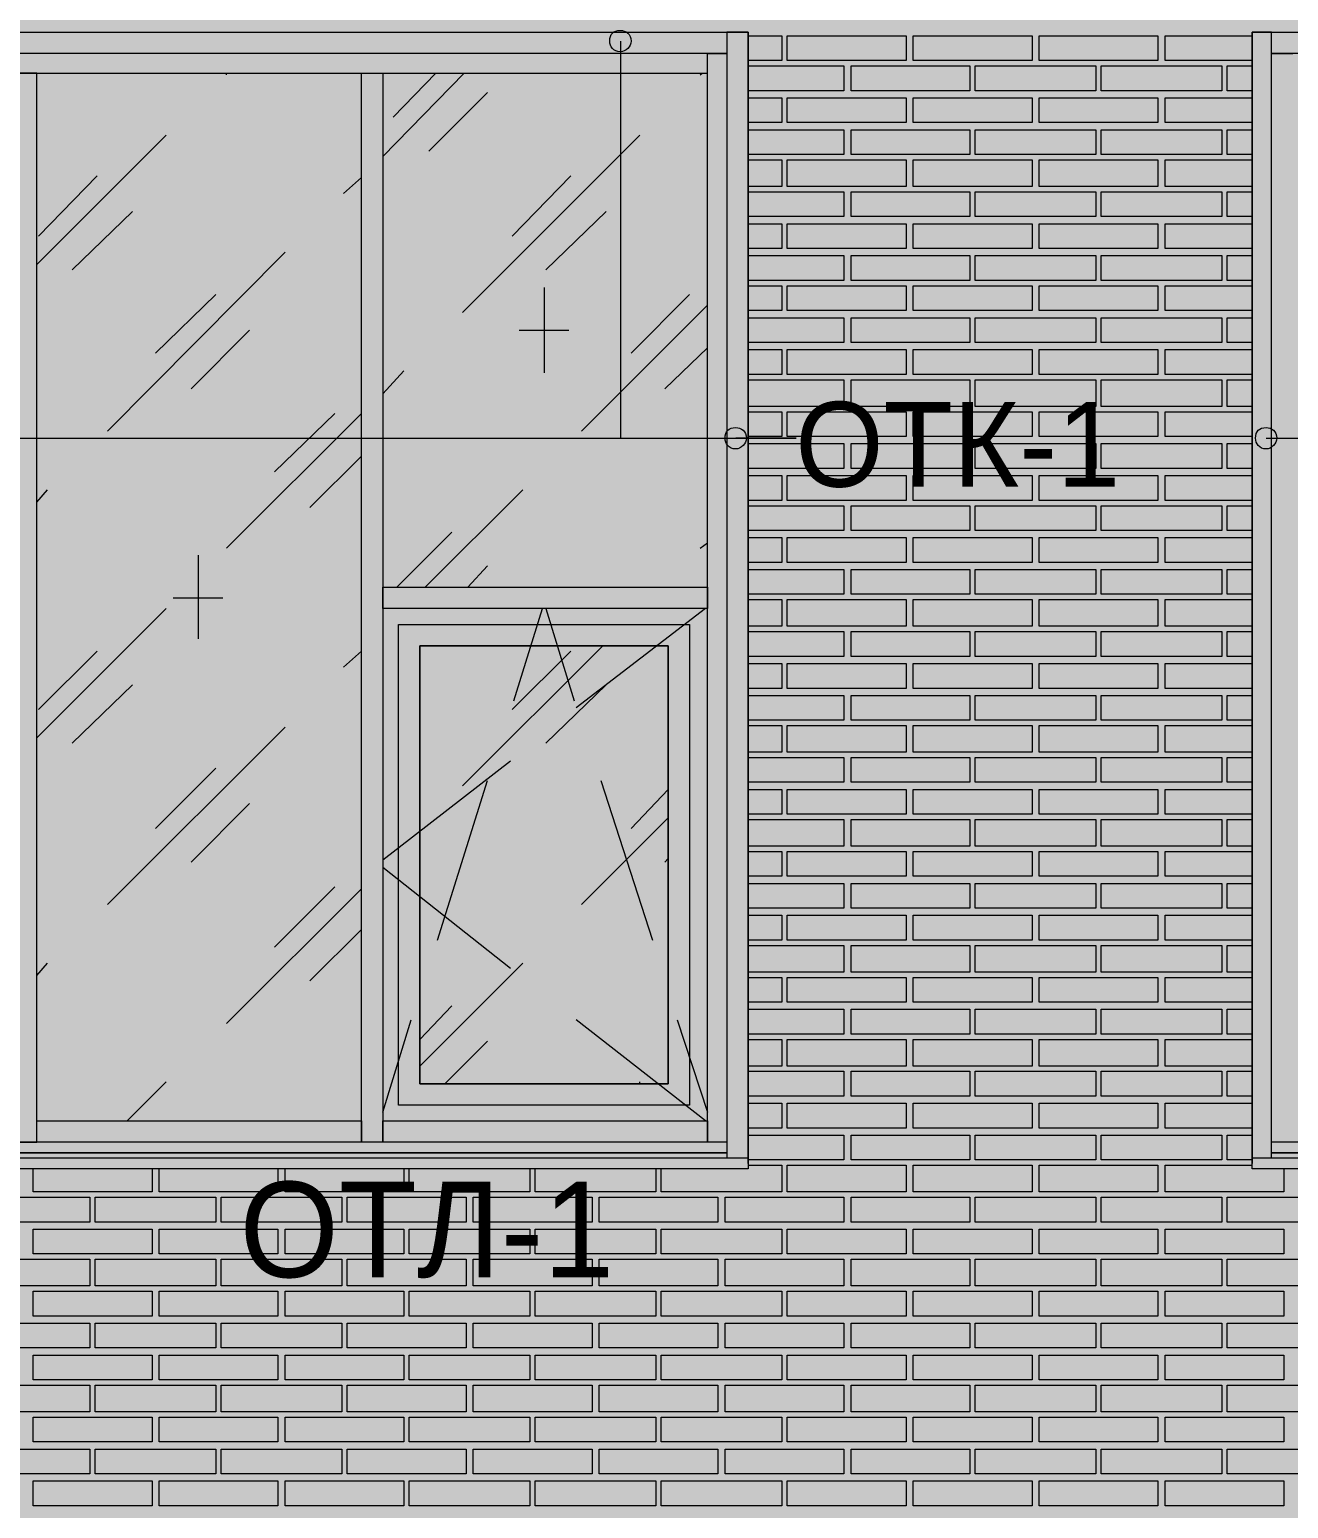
# Model space of a CAD drawing. Header units: millimetres. Extents: x -28928 to 100580, y -22867 to 36490.
# Drawn here: x 59258 to 62260, y 24464 to 27993 of the extents above; entities that cross this region are included whole.
import ezdxf

# ---------------------------------------------------------------- set-up
doc = ezdxf.new("R2010")
doc.units = ezdxf.units.MM
doc.layers.add('PDF _Геометрия', color=7, linetype='Continuous', true_color=0x8f8e8d)
doc.layers.add('PDF _Сплошная заливка', color=7, linetype='Continuous', true_color=0xffffff)
doc.layers.add('PDF _Текст', color=7, linetype='Continuous')

msp = doc.modelspace()

# ---------------------------------------------------------------- hatches: boundary and pattern name
at = {"layer": 'PDF _Сплошная заливка', "true_color": 0xdcd6cf, "transparency": 33554559}
msp.add_hatch(color=254, dxfattribs=at).paths.add_polyline_path([(64868.4, 16343.4), (64868.4, 19592.6), (66268.7, 19592.6), (66268.7, 16343.4), (82239.9, 16343.4), (82239.9, 30089.1), (52662.6, 30089.1), (52662.6, 16343.4), (62173.4, 16343.4), (62173.4, 19592.6), (64271.8, 19592.6), (64271.8, 16343.4)])

# ---------------------------------------------------------------- linework, layer by layer
at = {"layer": 'PDF _Геометрия', "color": 7, "lineweight": 9}
for points in [[(59173.7, 27986.4), (60971.8, 27986.4), (60971.8, 25287.2), (60971.8, 25363.4), (60971.8, 26636.8), (60971.8, 27910.3), (60971.8, 27986.4), (60921.1, 27986.4), (60921.1, 27910.3), (60921.1, 26636.8), (60921.1, 25363.4), (60921.1, 25299.9)], [(62270.7, 25338), (62219.9, 25338), (62219.9, 26636.8), (62219.9, 27910.3), (62219.9, 27986.4), (62173.4, 27986.4), (62173.4, 27910.3), (62173.4, 26636.8), (62173.4, 25363.4), (62173.4, 25287.2), (62173.4, 27986.4), (63171.8, 27986.4)], [(60667.2, 27965.3), (60667.2, 27017.6), (61086.1, 27017.6), (60942.2, 27017.6)], [(62219.9, 25299.9), (62219.9, 25363.4), (62219.9, 26636.8), (62219.9, 27935.7), (62270.7, 27935.7)], [(59224.5, 25338), (59275.3, 25338), (59275.3, 26636.8), (59275.3, 27889.1), (59224.5, 27889.1)], [(59728, 27884.9), (59728, 27889.1)], [(60100.3, 27690.3), (60294.9, 27889.1)], [(60125.7, 27783.4), (60227.2, 27889.1)], [(60857.6, 27884.9), (60861.8, 27889.1)], [(60210.3, 27703), (60349.9, 27842.6)], [(59275.3, 27432.2), (59584.1, 27741)], [(60290.7, 27318), (60713.7, 27741)], [(59279.5, 27499.9), (59419.1, 27643.7)], [(60007.2, 27601.4), (60049.5, 27639.5)], [(60409.1, 27499.9), (60548.7, 27643.7)], [(59359.9, 27419.5), (59503.7, 27559.1)], [(60489.5, 27419.5), (60633.4, 27559.1)], [(59444.5, 27034.5), (59867.6, 27461.8)], [(59558.7, 27220.7), (59702.6, 27360.3)], [(60485.3, 27377.2), (60485.3, 27174.1)], [(60692.6, 27220.7), (60832.2, 27360.3)], [(60574.1, 27034.5), (60874.5, 27334.9)], [(59643.4, 27136), (59783, 27275.7)], [(60426.1, 27275.7), (60544.5, 27275.7)], [(60773, 27136), (60874.5, 27233.4)], [(60100.3, 27123.4), (60151.1, 27178.4)], [(59728, 26755.3), (60049.5, 27076.8)], [(59842.2, 26937.2), (59986.1, 27076.8)], [(59194.9, 27017.6), (61086.1, 27017.6)], [(62207.2, 27017.6), (63273.4, 27017.6)], [(59926.8, 26852.6), (60049.5, 26975.3)], [(59275.3, 26865.3), (59300.7, 26894.9)], [(60201.8, 26662.2), (60434.5, 26894.9)], [(60134.1, 26662.2), (60265.3, 26793.4)], [(60857.6, 26755.3), (60874.5, 26768)], [(59660.3, 26738.4), (59660.3, 26539.5)], [(60303.4, 26662.2), (60349.9, 26713)], [(59275.3, 26302.6), (59584.1, 26611.4)], [(59601.1, 26636.8), (59719.5, 26636.8)], [(60413.4, 26391.4), (60481.1, 26611.4)], [(60489.5, 26611.4), (60557.2, 26391.4)], [(60870.3, 26611.4), (60561.4, 26374.5)], [(59279.5, 26370.3), (59419.1, 26509.9)], [(60007.2, 26471.8), (60049.5, 26509.9)], [(60290.7, 26188.4), (60624.9, 26522.6)], [(60409.1, 26370.3), (60548.7, 26509.9)], [(59359.9, 26289.9), (59503.7, 26429.5)], [(60489.5, 26289.9), (60633.4, 26429.5)], [(59444.5, 25904.9), (59867.6, 26328)], [(59558.7, 26086.8), (59702.6, 26230.7)], [(60404.9, 26247.6), (60100.3, 26010.7)], [(60231.4, 25820.3), (60349.9, 26201)], [(60620.7, 26201), (60743.4, 25820.3)], [(59643.4, 26006.4), (59783, 26146)], [(60692.6, 26086.8), (60781.4, 26179.9)], [(60574.1, 25904.9), (60781.4, 26112.2)], [(60773, 26006.4), (60781.4, 26014.9)], [(60404.9, 25752.6), (60100.3, 25993.7)], [(59728, 25621.4), (60049.5, 25943)], [(59842.2, 25803.4), (59986.1, 25947.2)], [(59926.8, 25723), (60049.5, 25845.7)], [(59275.3, 25735.7), (59300.7, 25765.3)], [(60189.1, 25519.9), (60434.5, 25765.3)], [(60189.1, 25583.4), (60265.3, 25663.7)], [(60100.3, 25409.9), (60168, 25629.9)], [(60870.3, 25388.7), (60561.4, 25629.9)], [(60802.6, 25629.9), (60874.5, 25409.9)], [(60248.4, 25477.6), (60349.9, 25579.1)], [(59491.1, 25388.7), (59584.1, 25481.8)], [(60713.7, 25477.6), (60713.7, 25481.8)], [(60921.1, 25338), (59224.5, 25338)], [(63121.1, 25338), (62219.9, 25338)], [(60971.8, 25304.1), (60971.8, 25299.9), (59173.7, 25299.9), (59173.7, 25304.1)], [(60971.8, 25299.9), (60971.8, 25274.5), (59173.7, 25274.5), (59173.7, 25299.9)], [(60921.1, 25312.6), (59224.5, 25312.6), (60921.1, 25312.6)], [(60921.1, 25312.6), (59224.5, 25312.6)], [(63171.8, 25304.1), (63171.8, 25299.9), (62173.4, 25299.9), (62173.4, 25304.1)], [(63171.8, 25299.9), (63171.8, 25274.5), (62173.4, 25274.5), (62173.4, 25299.9)], [(63121.1, 25312.6), (62219.9, 25312.6), (63121.1, 25312.6)], [(63121.1, 25312.6), (62219.9, 25312.6)], [(60971.8, 25283), (60971.8, 25274.5)], [(62173.4, 25274.5), (62173.4, 25283)]]:
    msp.add_lwpolyline(points, dxfattribs=at)
for points in [[(60074.9, 27935.7), (59224.5, 27935.7), (59224.5, 27889.1), (60074.9, 27889.1), (60874.5, 27889.1), (60874.5, 27935.7), (60074.9, 27935.7), (59249.9, 27935.7), (59224.5, 27935.7), (59224.5, 27986.4), (59249.9, 27986.4), (60074.9, 27986.4), (60899.9, 27986.4), (60921.1, 27986.4), (60921.1, 27935.7), (60899.9, 27935.7)], [(63095.7, 27935.7), (62245.3, 27935.7), (62219.9, 27935.7), (62219.9, 27986.4), (62245.3, 27986.4), (63095.7, 27986.4), (63121.1, 27986.4), (63121.1, 27935.7)], [(60874.5, 27910.3), (60874.5, 27935.7), (60921.1, 27935.7), (60921.1, 27910.3), (60921.1, 26636.8), (60921.1, 25338), (60874.5, 25338), (60874.5, 26636.8)], [(60100.3, 25338), (60049.5, 25338), (59275.3, 25338), (59275.3, 25388.7), (60049.5, 25388.7), (60049.5, 25338), (60049.5, 26636.8), (60049.5, 27889.1), (60100.3, 27889.1), (60100.3, 26636.8)], [(60874.5, 26611.4), (60100.3, 26611.4), (60100.3, 26662.2), (60874.5, 26662.2)], [(60138.4, 26573.4), (60832.2, 26573.4), (60832.2, 25426.8), (60138.4, 25426.8)], [(60832.2, 26573.4), (60832.2, 25426.8), (60138.4, 25426.8), (60138.4, 26573.4)], [(60781.4, 26522.6), (60189.1, 26522.6), (60189.1, 25477.6), (60781.4, 25477.6)], [(60189.1, 25477.6), (60189.1, 26522.6), (60781.4, 26522.6), (60781.4, 25477.6)], [(60874.5, 25338), (60100.3, 25338), (60100.3, 25388.7), (60874.5, 25388.7)]]:
    msp.add_lwpolyline(points, close=True, dxfattribs=at)
at = {"layer": 'PDF _Геометрия', "lineweight": 9}
for points in [[(60971.8, 27978), (61052.2, 27978), (61052.2, 27918.7), (60971.8, 27918.7)], [(62173.4, 27918.7), (61966.1, 27918.7), (61966.1, 27978), (62173.4, 27978)], [(60971.8, 27906), (61056.4, 27906), (61200.3, 27906), (61200.3, 27846.8), (61056.4, 27846.8), (60971.8, 27846.8)], [(62173.4, 27846.8), (62114.1, 27846.8), (62114.1, 27906), (62173.4, 27906)], [(60971.8, 27829.9), (61052.2, 27829.9), (61052.2, 27770.7), (60971.8, 27770.7)], [(62173.4, 27770.7), (61966.1, 27770.7), (61966.1, 27829.9), (62173.4, 27829.9)], [(60971.8, 27753.7), (61056.4, 27753.7), (61200.3, 27753.7), (61200.3, 27694.5), (61056.4, 27694.5), (60971.8, 27694.5)], [(62173.4, 27694.5), (62114.1, 27694.5), (62114.1, 27753.7), (62173.4, 27753.7)], [(60971.8, 27681.8), (61052.2, 27681.8), (61052.2, 27618.4), (60971.8, 27618.4)], [(62173.4, 27618.4), (61966.1, 27618.4), (61966.1, 27681.8), (62173.4, 27681.8)], [(60971.8, 27605.7), (61056.4, 27605.7), (61200.3, 27605.7), (61200.3, 27546.4), (61056.4, 27546.4), (60971.8, 27546.4)], [(62173.4, 27546.4), (62114.1, 27546.4), (62114.1, 27605.7), (62173.4, 27605.7)], [(60971.8, 27529.5), (61052.2, 27529.5), (61052.2, 27470.3), (60971.8, 27470.3)], [(62173.4, 27470.3), (61966.1, 27470.3), (61966.1, 27529.5), (62173.4, 27529.5)], [(60971.8, 27453.4), (61056.4, 27453.4), (61200.3, 27453.4), (61200.3, 27394.1), (61056.4, 27394.1), (60971.8, 27394.1)], [(62173.4, 27394.1), (62114.1, 27394.1), (62114.1, 27453.4), (62173.4, 27453.4)], [(60971.8, 27381.4), (61052.2, 27381.4), (61052.2, 27322.2), (60971.8, 27322.2)], [(62173.4, 27322.2), (61966.1, 27322.2), (61966.1, 27381.4), (62173.4, 27381.4)], [(60971.8, 27305.3), (61056.4, 27305.3), (61200.3, 27305.3), (61200.3, 27246), (61056.4, 27246), (60971.8, 27246)], [(62173.4, 27246), (62114.1, 27246), (62114.1, 27305.3), (62173.4, 27305.3)], [(60971.8, 27229.1), (61052.2, 27229.1), (61052.2, 27169.9), (60971.8, 27169.9)], [(62173.4, 27169.9), (61966.1, 27169.9), (61966.1, 27229.1), (62173.4, 27229.1)], [(60971.8, 27157.2), (61056.4, 27157.2), (61200.3, 27157.2), (61200.3, 27093.7), (61056.4, 27093.7), (60971.8, 27093.7)], [(62173.4, 27093.7), (62114.1, 27093.7), (62114.1, 27157.2), (62173.4, 27157.2)], [(60971.8, 27081), (61052.2, 27081), (61052.2, 27021.8), (60971.8, 27021.8)], [(62173.4, 27021.8), (61966.1, 27021.8), (61966.1, 27081), (62173.4, 27081)], [(60971.8, 27004.9), (61056.4, 27004.9), (61200.3, 27004.9), (61200.3, 26945.7), (61056.4, 26945.7), (60971.8, 26945.7)], [(62173.4, 26945.7), (62114.1, 26945.7), (62114.1, 27004.9), (62173.4, 27004.9)], [(60971.8, 26928.7), (61052.2, 26928.7), (61052.2, 26869.5), (60971.8, 26869.5)], [(62173.4, 26869.5), (61966.1, 26869.5), (61966.1, 26928.7), (62173.4, 26928.7)], [(60971.8, 26856.8), (61056.4, 26856.8), (61200.3, 26856.8), (61200.3, 26797.6), (61056.4, 26797.6), (60971.8, 26797.6)], [(62173.4, 26797.6), (62114.1, 26797.6), (62114.1, 26856.8), (62173.4, 26856.8)], [(60971.8, 26780.7), (61052.2, 26780.7), (61052.2, 26721.4), (60971.8, 26721.4)], [(62173.4, 26721.4), (61966.1, 26721.4), (61966.1, 26780.7), (62173.4, 26780.7)], [(60971.8, 26704.5), (61056.4, 26704.5), (61200.3, 26704.5), (61200.3, 26645.3), (61056.4, 26645.3), (60971.8, 26645.3)], [(62173.4, 26645.3), (62114.1, 26645.3), (62114.1, 26704.5), (62173.4, 26704.5)], [(60971.8, 26632.6), (61052.2, 26632.6), (61052.2, 26569.1), (60971.8, 26569.1)], [(62173.4, 26569.1), (61966.1, 26569.1), (61966.1, 26632.6), (62173.4, 26632.6)], [(60971.8, 26556.4), (61056.4, 26556.4), (61200.3, 26556.4), (61200.3, 26497.2), (61056.4, 26497.2), (60971.8, 26497.2)], [(62173.4, 26497.2), (62114.1, 26497.2), (62114.1, 26556.4), (62173.4, 26556.4)], [(60971.8, 26480.3), (61052.2, 26480.3), (61052.2, 26421), (60971.8, 26421)], [(62173.4, 26421), (61966.1, 26421), (61966.1, 26480.3), (62173.4, 26480.3)], [(60971.8, 26404.1), (61056.4, 26404.1), (61200.3, 26404.1), (61200.3, 26344.9), (61056.4, 26344.9), (60971.8, 26344.9)], [(62173.4, 26344.9), (62114.1, 26344.9), (62114.1, 26404.1), (62173.4, 26404.1)], [(60971.8, 26332.2), (61052.2, 26332.2), (61052.2, 26268.7), (60971.8, 26268.7)], [(62173.4, 26268.7), (61966.1, 26268.7), (61966.1, 26332.2), (62173.4, 26332.2)], [(60971.8, 26256), (61056.4, 26256), (61200.3, 26256), (61200.3, 26196.8), (61056.4, 26196.8), (60971.8, 26196.8)], [(62173.4, 26196.8), (62114.1, 26196.8), (62114.1, 26256), (62173.4, 26256)], [(60971.8, 26179.9), (61052.2, 26179.9), (61052.2, 26120.7), (60971.8, 26120.7)], [(62173.4, 26120.7), (61966.1, 26120.7), (61966.1, 26179.9), (62173.4, 26179.9)], [(60971.8, 26108), (61056.4, 26108), (61200.3, 26108), (61200.3, 26044.5), (61056.4, 26044.5), (60971.8, 26044.5)], [(62173.4, 26044.5), (62114.1, 26044.5), (62114.1, 26108), (62173.4, 26108)], [(60971.8, 26031.8), (61052.2, 26031.8), (61052.2, 25972.6), (60971.8, 25972.6)], [(62173.4, 25972.6), (61966.1, 25972.6), (61966.1, 26031.8), (62173.4, 26031.8)], [(60971.8, 25955.7), (61056.4, 25955.7), (61200.3, 25955.7), (61200.3, 25896.4), (61056.4, 25896.4), (60971.8, 25896.4)], [(62173.4, 25896.4), (62114.1, 25896.4), (62114.1, 25955.7), (62173.4, 25955.7)], [(60971.8, 25879.5), (61052.2, 25879.5), (61052.2, 25820.3), (60971.8, 25820.3)], [(62173.4, 25820.3), (61966.1, 25820.3), (61966.1, 25879.5), (62173.4, 25879.5)], [(60971.8, 25807.6), (61056.4, 25807.6), (61200.3, 25807.6), (61200.3, 25744.1), (61056.4, 25744.1), (60971.8, 25744.1)], [(62173.4, 25744.1), (62114.1, 25744.1), (62114.1, 25807.6), (62173.4, 25807.6)], [(60971.8, 25731.4), (61052.2, 25731.4), (61052.2, 25672.2), (60971.8, 25672.2)], [(62173.4, 25672.2), (61966.1, 25672.2), (61966.1, 25731.4), (62173.4, 25731.4)], [(60971.8, 25655.3), (61056.4, 25655.3), (61200.3, 25655.3), (61200.3, 25596), (61056.4, 25596), (60971.8, 25596)], [(62173.4, 25596), (62114.1, 25596), (62114.1, 25655.3), (62173.4, 25655.3)], [(60971.8, 25583.4), (61052.2, 25583.4), (61052.2, 25519.9), (60971.8, 25519.9)], [(62173.4, 25519.9), (61966.1, 25519.9), (61966.1, 25583.4), (62173.4, 25583.4)], [(60971.8, 25507.2), (61056.4, 25507.2), (61200.3, 25507.2), (61200.3, 25448), (61056.4, 25448), (60971.8, 25448)], [(62173.4, 25448), (62114.1, 25448), (62114.1, 25507.2), (62173.4, 25507.2)], [(60971.8, 25431), (61052.2, 25431), (61052.2, 25371.8), (60971.8, 25371.8)], [(62173.4, 25371.8), (61966.1, 25371.8), (61966.1, 25431), (62173.4, 25431)], [(60971.8, 25354.9), (61056.4, 25354.9), (61200.3, 25354.9), (61200.3, 25295.7), (61056.4, 25295.7), (60971.8, 25295.7)], [(62173.4, 25295.7), (62114.1, 25295.7), (62114.1, 25354.9), (62173.4, 25354.9)], [(59550.3, 25274.5), (59550.3, 25219.5), (59266.8, 25219.5), (59266.8, 25274.5)], [(59850.7, 25274.5), (59850.7, 25219.5), (59567.2, 25219.5), (59567.2, 25274.5)], [(60151.1, 25274.5), (60151.1, 25219.5), (59867.6, 25219.5), (59867.6, 25274.5)], [(60451.4, 25274.5), (60451.4, 25219.5), (60163.7, 25219.5), (60163.7, 25274.5)], [(60751.8, 25274.5), (60751.8, 25219.5), (60464.1, 25219.5), (60464.1, 25274.5)], [(60971.8, 25283), (61052.2, 25283), (61052.2, 25219.5), (60764.5, 25219.5), (60764.5, 25274.5)], [(62249.5, 25274.5), (62249.5, 25219.5), (61966.1, 25219.5), (61966.1, 25283), (62173.4, 25283)]]:
    msp.add_lwpolyline(points, dxfattribs=at)
for points in [[(61348.4, 27978), (61348.4, 27918.7), (61064.9, 27918.7), (61064.9, 27978)], [(61648.7, 27978), (61648.7, 27918.7), (61365.3, 27918.7), (61365.3, 27978)], [(61949.1, 27978), (61949.1, 27918.7), (61665.7, 27918.7), (61665.7, 27978)], [(61500.7, 27846.8), (61356.8, 27846.8), (61217.2, 27846.8), (61217.2, 27906), (61356.8, 27906), (61500.7, 27906)], [(61801.1, 27846.8), (61657.2, 27846.8), (61513.4, 27846.8), (61513.4, 27906), (61657.2, 27906), (61801.1, 27906)], [(62101.4, 27846.8), (61957.6, 27846.8), (61813.7, 27846.8), (61813.7, 27906), (61957.6, 27906), (62101.4, 27906)], [(61348.4, 27829.9), (61348.4, 27770.7), (61064.9, 27770.7), (61064.9, 27829.9)], [(61648.7, 27829.9), (61648.7, 27770.7), (61365.3, 27770.7), (61365.3, 27829.9)], [(61949.1, 27829.9), (61949.1, 27770.7), (61665.7, 27770.7), (61665.7, 27829.9)], [(61500.7, 27694.5), (61356.8, 27694.5), (61217.2, 27694.5), (61217.2, 27753.7), (61356.8, 27753.7), (61500.7, 27753.7)], [(61801.1, 27694.5), (61657.2, 27694.5), (61513.4, 27694.5), (61513.4, 27753.7), (61657.2, 27753.7), (61801.1, 27753.7)], [(62101.4, 27694.5), (61957.6, 27694.5), (61813.7, 27694.5), (61813.7, 27753.7), (61957.6, 27753.7), (62101.4, 27753.7)], [(61348.4, 27681.8), (61348.4, 27618.4), (61064.9, 27618.4), (61064.9, 27681.8)], [(61648.7, 27681.8), (61648.7, 27618.4), (61365.3, 27618.4), (61365.3, 27681.8)], [(61949.1, 27681.8), (61949.1, 27618.4), (61665.7, 27618.4), (61665.7, 27681.8)], [(61500.7, 27546.4), (61356.8, 27546.4), (61217.2, 27546.4), (61217.2, 27605.7), (61356.8, 27605.7), (61500.7, 27605.7)], [(61801.1, 27546.4), (61657.2, 27546.4), (61513.4, 27546.4), (61513.4, 27605.7), (61657.2, 27605.7), (61801.1, 27605.7)], [(62101.4, 27546.4), (61957.6, 27546.4), (61813.7, 27546.4), (61813.7, 27605.7), (61957.6, 27605.7), (62101.4, 27605.7)], [(61348.4, 27529.5), (61348.4, 27470.3), (61064.9, 27470.3), (61064.9, 27529.5)], [(61648.7, 27529.5), (61648.7, 27470.3), (61365.3, 27470.3), (61365.3, 27529.5)], [(61949.1, 27529.5), (61949.1, 27470.3), (61665.7, 27470.3), (61665.7, 27529.5)], [(61500.7, 27394.1), (61356.8, 27394.1), (61217.2, 27394.1), (61217.2, 27453.4), (61356.8, 27453.4), (61500.7, 27453.4)], [(61801.1, 27394.1), (61657.2, 27394.1), (61513.4, 27394.1), (61513.4, 27453.4), (61657.2, 27453.4), (61801.1, 27453.4)], [(62101.4, 27394.1), (61957.6, 27394.1), (61813.7, 27394.1), (61813.7, 27453.4), (61957.6, 27453.4), (62101.4, 27453.4)], [(61348.4, 27381.4), (61348.4, 27322.2), (61064.9, 27322.2), (61064.9, 27381.4)], [(61648.7, 27381.4), (61648.7, 27322.2), (61365.3, 27322.2), (61365.3, 27381.4)], [(61949.1, 27381.4), (61949.1, 27322.2), (61665.7, 27322.2), (61665.7, 27381.4)], [(61500.7, 27246), (61356.8, 27246), (61217.2, 27246), (61217.2, 27305.3), (61356.8, 27305.3), (61500.7, 27305.3)], [(61801.1, 27246), (61657.2, 27246), (61513.4, 27246), (61513.4, 27305.3), (61657.2, 27305.3), (61801.1, 27305.3)], [(62101.4, 27246), (61957.6, 27246), (61813.7, 27246), (61813.7, 27305.3), (61957.6, 27305.3), (62101.4, 27305.3)], [(61348.4, 27229.1), (61348.4, 27169.9), (61064.9, 27169.9), (61064.9, 27229.1)], [(61648.7, 27229.1), (61648.7, 27169.9), (61365.3, 27169.9), (61365.3, 27229.1)], [(61949.1, 27229.1), (61949.1, 27169.9), (61665.7, 27169.9), (61665.7, 27229.1)], [(61500.7, 27093.7), (61356.8, 27093.7), (61217.2, 27093.7), (61217.2, 27157.2), (61356.8, 27157.2), (61500.7, 27157.2)], [(61801.1, 27093.7), (61657.2, 27093.7), (61513.4, 27093.7), (61513.4, 27157.2), (61657.2, 27157.2), (61801.1, 27157.2)], [(62101.4, 27093.7), (61957.6, 27093.7), (61813.7, 27093.7), (61813.7, 27157.2), (61957.6, 27157.2), (62101.4, 27157.2)], [(61348.4, 27081), (61348.4, 27021.8), (61064.9, 27021.8), (61064.9, 27081)], [(61648.7, 27081), (61648.7, 27021.8), (61365.3, 27021.8), (61365.3, 27081)], [(61949.1, 27081), (61949.1, 27021.8), (61665.7, 27021.8), (61665.7, 27081)], [(61500.7, 26945.7), (61356.8, 26945.7), (61217.2, 26945.7), (61217.2, 27004.9), (61356.8, 27004.9), (61500.7, 27004.9)], [(61801.1, 26945.7), (61657.2, 26945.7), (61513.4, 26945.7), (61513.4, 27004.9), (61657.2, 27004.9), (61801.1, 27004.9)], [(62101.4, 26945.7), (61957.6, 26945.7), (61813.7, 26945.7), (61813.7, 27004.9), (61957.6, 27004.9), (62101.4, 27004.9)], [(61348.4, 26928.7), (61348.4, 26869.5), (61064.9, 26869.5), (61064.9, 26928.7)], [(61648.7, 26928.7), (61648.7, 26869.5), (61365.3, 26869.5), (61365.3, 26928.7)], [(61949.1, 26928.7), (61949.1, 26869.5), (61665.7, 26869.5), (61665.7, 26928.7)], [(61500.7, 26797.6), (61356.8, 26797.6), (61217.2, 26797.6), (61217.2, 26856.8), (61356.8, 26856.8), (61500.7, 26856.8)], [(61801.1, 26797.6), (61657.2, 26797.6), (61513.4, 26797.6), (61513.4, 26856.8), (61657.2, 26856.8), (61801.1, 26856.8)], [(62101.4, 26797.6), (61957.6, 26797.6), (61813.7, 26797.6), (61813.7, 26856.8), (61957.6, 26856.8), (62101.4, 26856.8)], [(61348.4, 26780.7), (61348.4, 26721.4), (61064.9, 26721.4), (61064.9, 26780.7)], [(61648.7, 26780.7), (61648.7, 26721.4), (61365.3, 26721.4), (61365.3, 26780.7)], [(61949.1, 26780.7), (61949.1, 26721.4), (61665.7, 26721.4), (61665.7, 26780.7)], [(61500.7, 26645.3), (61356.8, 26645.3), (61217.2, 26645.3), (61217.2, 26704.5), (61356.8, 26704.5), (61500.7, 26704.5)], [(61801.1, 26645.3), (61657.2, 26645.3), (61513.4, 26645.3), (61513.4, 26704.5), (61657.2, 26704.5), (61801.1, 26704.5)], [(62101.4, 26645.3), (61957.6, 26645.3), (61813.7, 26645.3), (61813.7, 26704.5), (61957.6, 26704.5), (62101.4, 26704.5)], [(61348.4, 26632.6), (61348.4, 26569.1), (61064.9, 26569.1), (61064.9, 26632.6)], [(61648.7, 26632.6), (61648.7, 26569.1), (61365.3, 26569.1), (61365.3, 26632.6)], [(61949.1, 26632.6), (61949.1, 26569.1), (61665.7, 26569.1), (61665.7, 26632.6)], [(61500.7, 26497.2), (61356.8, 26497.2), (61217.2, 26497.2), (61217.2, 26556.4), (61356.8, 26556.4), (61500.7, 26556.4)], [(61801.1, 26497.2), (61657.2, 26497.2), (61513.4, 26497.2), (61513.4, 26556.4), (61657.2, 26556.4), (61801.1, 26556.4)], [(62101.4, 26497.2), (61957.6, 26497.2), (61813.7, 26497.2), (61813.7, 26556.4), (61957.6, 26556.4), (62101.4, 26556.4)], [(61348.4, 26480.3), (61348.4, 26421), (61064.9, 26421), (61064.9, 26480.3)], [(61648.7, 26480.3), (61648.7, 26421), (61365.3, 26421), (61365.3, 26480.3)], [(61949.1, 26480.3), (61949.1, 26421), (61665.7, 26421), (61665.7, 26480.3)], [(61500.7, 26344.9), (61356.8, 26344.9), (61217.2, 26344.9), (61217.2, 26404.1), (61356.8, 26404.1), (61500.7, 26404.1)], [(61801.1, 26344.9), (61657.2, 26344.9), (61513.4, 26344.9), (61513.4, 26404.1), (61657.2, 26404.1), (61801.1, 26404.1)], [(62101.4, 26344.9), (61957.6, 26344.9), (61813.7, 26344.9), (61813.7, 26404.1), (61957.6, 26404.1), (62101.4, 26404.1)], [(61348.4, 26332.2), (61348.4, 26268.7), (61064.9, 26268.7), (61064.9, 26332.2)], [(61648.7, 26332.2), (61648.7, 26268.7), (61365.3, 26268.7), (61365.3, 26332.2)], [(61949.1, 26332.2), (61949.1, 26268.7), (61665.7, 26268.7), (61665.7, 26332.2)], [(61500.7, 26196.8), (61356.8, 26196.8), (61217.2, 26196.8), (61217.2, 26256), (61356.8, 26256), (61500.7, 26256)], [(61801.1, 26196.8), (61657.2, 26196.8), (61513.4, 26196.8), (61513.4, 26256), (61657.2, 26256), (61801.1, 26256)], [(62101.4, 26196.8), (61957.6, 26196.8), (61813.7, 26196.8), (61813.7, 26256), (61957.6, 26256), (62101.4, 26256)], [(61348.4, 26179.9), (61348.4, 26120.7), (61064.9, 26120.7), (61064.9, 26179.9)], [(61648.7, 26179.9), (61648.7, 26120.7), (61365.3, 26120.7), (61365.3, 26179.9)], [(61949.1, 26179.9), (61949.1, 26120.7), (61665.7, 26120.7), (61665.7, 26179.9)], [(61500.7, 26044.5), (61356.8, 26044.5), (61217.2, 26044.5), (61217.2, 26108), (61356.8, 26108), (61500.7, 26108)], [(61801.1, 26044.5), (61657.2, 26044.5), (61513.4, 26044.5), (61513.4, 26108), (61657.2, 26108), (61801.1, 26108)], [(62101.4, 26044.5), (61957.6, 26044.5), (61813.7, 26044.5), (61813.7, 26108), (61957.6, 26108), (62101.4, 26108)], [(61348.4, 26031.8), (61348.4, 25972.6), (61064.9, 25972.6), (61064.9, 26031.8)], [(61648.7, 26031.8), (61648.7, 25972.6), (61365.3, 25972.6), (61365.3, 26031.8)], [(61949.1, 26031.8), (61949.1, 25972.6), (61665.7, 25972.6), (61665.7, 26031.8)], [(61500.7, 25896.4), (61356.8, 25896.4), (61217.2, 25896.4), (61217.2, 25955.7), (61356.8, 25955.7), (61500.7, 25955.7)], [(61801.1, 25896.4), (61657.2, 25896.4), (61513.4, 25896.4), (61513.4, 25955.7), (61657.2, 25955.7), (61801.1, 25955.7)], [(62101.4, 25896.4), (61957.6, 25896.4), (61813.7, 25896.4), (61813.7, 25955.7), (61957.6, 25955.7), (62101.4, 25955.7)], [(61348.4, 25879.5), (61348.4, 25820.3), (61064.9, 25820.3), (61064.9, 25879.5)], [(61648.7, 25879.5), (61648.7, 25820.3), (61365.3, 25820.3), (61365.3, 25879.5)], [(61949.1, 25879.5), (61949.1, 25820.3), (61665.7, 25820.3), (61665.7, 25879.5)], [(61500.7, 25744.1), (61356.8, 25744.1), (61217.2, 25744.1), (61217.2, 25807.6), (61356.8, 25807.6), (61500.7, 25807.6)], [(61801.1, 25744.1), (61657.2, 25744.1), (61513.4, 25744.1), (61513.4, 25807.6), (61657.2, 25807.6), (61801.1, 25807.6)], [(62101.4, 25744.1), (61957.6, 25744.1), (61813.7, 25744.1), (61813.7, 25807.6), (61957.6, 25807.6), (62101.4, 25807.6)], [(61348.4, 25731.4), (61348.4, 25672.2), (61064.9, 25672.2), (61064.9, 25731.4)], [(61648.7, 25731.4), (61648.7, 25672.2), (61365.3, 25672.2), (61365.3, 25731.4)], [(61949.1, 25731.4), (61949.1, 25672.2), (61665.7, 25672.2), (61665.7, 25731.4)], [(61500.7, 25596), (61356.8, 25596), (61217.2, 25596), (61217.2, 25655.3), (61356.8, 25655.3), (61500.7, 25655.3)], [(61801.1, 25596), (61657.2, 25596), (61513.4, 25596), (61513.4, 25655.3), (61657.2, 25655.3), (61801.1, 25655.3)], [(62101.4, 25596), (61957.6, 25596), (61813.7, 25596), (61813.7, 25655.3), (61957.6, 25655.3), (62101.4, 25655.3)], [(61348.4, 25583.4), (61348.4, 25519.9), (61064.9, 25519.9), (61064.9, 25583.4)], [(61648.7, 25583.4), (61648.7, 25519.9), (61365.3, 25519.9), (61365.3, 25583.4)], [(61949.1, 25583.4), (61949.1, 25519.9), (61665.7, 25519.9), (61665.7, 25583.4)], [(61500.7, 25448), (61356.8, 25448), (61217.2, 25448), (61217.2, 25507.2), (61356.8, 25507.2), (61500.7, 25507.2)], [(61801.1, 25448), (61657.2, 25448), (61513.4, 25448), (61513.4, 25507.2), (61657.2, 25507.2), (61801.1, 25507.2)], [(62101.4, 25448), (61957.6, 25448), (61813.7, 25448), (61813.7, 25507.2), (61957.6, 25507.2), (62101.4, 25507.2)], [(61348.4, 25431), (61348.4, 25371.8), (61064.9, 25371.8), (61064.9, 25431)], [(61648.7, 25431), (61648.7, 25371.8), (61365.3, 25371.8), (61365.3, 25431)], [(61949.1, 25431), (61949.1, 25371.8), (61665.7, 25371.8), (61665.7, 25431)], [(61500.7, 25295.7), (61356.8, 25295.7), (61217.2, 25295.7), (61217.2, 25354.9), (61356.8, 25354.9), (61500.7, 25354.9)], [(61801.1, 25295.7), (61657.2, 25295.7), (61513.4, 25295.7), (61513.4, 25354.9), (61657.2, 25354.9), (61801.1, 25354.9)], [(62101.4, 25295.7), (61957.6, 25295.7), (61813.7, 25295.7), (61813.7, 25354.9), (61957.6, 25354.9), (62101.4, 25354.9)], [(61348.4, 25283), (61348.4, 25219.5), (61064.9, 25219.5), (61064.9, 25283)], [(61648.7, 25283), (61648.7, 25219.5), (61365.3, 25219.5), (61365.3, 25283)], [(61949.1, 25283), (61949.1, 25219.5), (61665.7, 25219.5), (61665.7, 25283)], [(59402.2, 25147.6), (59258.4, 25147.6), (59114.5, 25147.6), (59114.5, 25206.8), (59258.4, 25206.8), (59402.2, 25206.8)], [(59702.6, 25147.6), (59558.7, 25147.6), (59414.9, 25147.6), (59414.9, 25206.8), (59558.7, 25206.8), (59702.6, 25206.8)], [(60003, 25147.6), (59859.1, 25147.6), (59715.3, 25147.6), (59715.3, 25206.8), (59859.1, 25206.8), (60003, 25206.8)], [(60299.1, 25147.6), (60159.5, 25147.6), (60015.7, 25147.6), (60015.7, 25206.8), (60159.5, 25206.8), (60299.1, 25206.8)], [(60599.5, 25147.6), (60459.9, 25147.6), (60316.1, 25147.6), (60316.1, 25206.8), (60459.9, 25206.8), (60599.5, 25206.8)], [(60899.9, 25147.6), (60756.1, 25147.6), (60616.4, 25147.6), (60616.4, 25206.8), (60756.1, 25206.8), (60899.9, 25206.8)], [(61200.3, 25147.6), (61056.4, 25147.6), (60916.8, 25147.6), (60916.8, 25206.8), (61056.4, 25206.8), (61200.3, 25206.8)], [(61500.7, 25147.6), (61356.8, 25147.6), (61217.2, 25147.6), (61217.2, 25206.8), (61356.8, 25206.8), (61500.7, 25206.8)], [(61801.1, 25147.6), (61657.2, 25147.6), (61513.4, 25147.6), (61513.4, 25206.8), (61657.2, 25206.8), (61801.1, 25206.8)], [(62101.4, 25147.6), (61957.6, 25147.6), (61813.7, 25147.6), (61813.7, 25206.8), (61957.6, 25206.8), (62101.4, 25206.8)], [(62397.6, 25147.6), (62258, 25147.6), (62114.1, 25147.6), (62114.1, 25206.8), (62258, 25206.8), (62397.6, 25206.8)], [(59550.3, 25130.7), (59550.3, 25071.4), (59266.8, 25071.4), (59266.8, 25130.7)], [(59850.7, 25130.7), (59850.7, 25071.4), (59567.2, 25071.4), (59567.2, 25130.7)], [(60151.1, 25130.7), (60151.1, 25071.4), (59867.6, 25071.4), (59867.6, 25130.7)], [(60451.4, 25130.7), (60451.4, 25071.4), (60163.7, 25071.4), (60163.7, 25130.7)], [(60751.8, 25130.7), (60751.8, 25071.4), (60464.1, 25071.4), (60464.1, 25130.7)], [(61052.2, 25130.7), (61052.2, 25071.4), (60764.5, 25071.4), (60764.5, 25130.7)], [(61348.4, 25130.7), (61348.4, 25071.4), (61064.9, 25071.4), (61064.9, 25130.7)], [(61648.7, 25130.7), (61648.7, 25071.4), (61365.3, 25071.4), (61365.3, 25130.7)], [(61949.1, 25130.7), (61949.1, 25071.4), (61665.7, 25071.4), (61665.7, 25130.7)], [(62249.5, 25130.7), (62249.5, 25071.4), (61966.1, 25071.4), (61966.1, 25130.7)], [(59402.2, 24995.3), (59258.4, 24995.3), (59114.5, 24995.3), (59114.5, 25058.7), (59258.4, 25058.7), (59402.2, 25058.7)], [(59702.6, 24995.3), (59558.7, 24995.3), (59414.9, 24995.3), (59414.9, 25058.7), (59558.7, 25058.7), (59702.6, 25058.7)], [(60003, 24995.3), (59859.1, 24995.3), (59715.3, 24995.3), (59715.3, 25058.7), (59859.1, 25058.7), (60003, 25058.7)], [(60299.1, 24995.3), (60159.5, 24995.3), (60015.7, 24995.3), (60015.7, 25058.7), (60159.5, 25058.7), (60299.1, 25058.7)], [(60599.5, 24995.3), (60459.9, 24995.3), (60316.1, 24995.3), (60316.1, 25058.7), (60459.9, 25058.7), (60599.5, 25058.7)], [(60899.9, 24995.3), (60756.1, 24995.3), (60616.4, 24995.3), (60616.4, 25058.7), (60756.1, 25058.7), (60899.9, 25058.7)], [(61200.3, 24995.3), (61056.4, 24995.3), (60916.8, 24995.3), (60916.8, 25058.7), (61056.4, 25058.7), (61200.3, 25058.7)], [(61500.7, 24995.3), (61356.8, 24995.3), (61217.2, 24995.3), (61217.2, 25058.7), (61356.8, 25058.7), (61500.7, 25058.7)], [(61801.1, 24995.3), (61657.2, 24995.3), (61513.4, 24995.3), (61513.4, 25058.7), (61657.2, 25058.7), (61801.1, 25058.7)], [(62101.4, 24995.3), (61957.6, 24995.3), (61813.7, 24995.3), (61813.7, 25058.7), (61957.6, 25058.7), (62101.4, 25058.7)], [(62397.6, 24995.3), (62258, 24995.3), (62114.1, 24995.3), (62114.1, 25058.7), (62258, 25058.7), (62397.6, 25058.7)], [(59550.3, 24982.6), (59550.3, 24923.4), (59266.8, 24923.4), (59266.8, 24982.6)], [(59850.7, 24982.6), (59850.7, 24923.4), (59567.2, 24923.4), (59567.2, 24982.6)], [(60151.1, 24982.6), (60151.1, 24923.4), (59867.6, 24923.4), (59867.6, 24982.6)], [(60451.4, 24982.6), (60451.4, 24923.4), (60163.7, 24923.4), (60163.7, 24982.6)], [(60751.8, 24982.6), (60751.8, 24923.4), (60464.1, 24923.4), (60464.1, 24982.6)], [(61052.2, 24982.6), (61052.2, 24923.4), (60764.5, 24923.4), (60764.5, 24982.6)], [(61348.4, 24982.6), (61348.4, 24923.4), (61064.9, 24923.4), (61064.9, 24982.6)], [(61648.7, 24982.6), (61648.7, 24923.4), (61365.3, 24923.4), (61365.3, 24982.6)], [(61949.1, 24982.6), (61949.1, 24923.4), (61665.7, 24923.4), (61665.7, 24982.6)], [(62249.5, 24982.6), (62249.5, 24923.4), (61966.1, 24923.4), (61966.1, 24982.6)], [(59402.2, 24847.2), (59258.4, 24847.2), (59114.5, 24847.2), (59114.5, 24906.4), (59258.4, 24906.4), (59402.2, 24906.4)], [(59702.6, 24847.2), (59558.7, 24847.2), (59414.9, 24847.2), (59414.9, 24906.4), (59558.7, 24906.4), (59702.6, 24906.4)], [(60003, 24847.2), (59859.1, 24847.2), (59715.3, 24847.2), (59715.3, 24906.4), (59859.1, 24906.4), (60003, 24906.4)], [(60299.1, 24847.2), (60159.5, 24847.2), (60015.7, 24847.2), (60015.7, 24906.4), (60159.5, 24906.4), (60299.1, 24906.4)], [(60599.5, 24847.2), (60459.9, 24847.2), (60316.1, 24847.2), (60316.1, 24906.4), (60459.9, 24906.4), (60599.5, 24906.4)], [(60899.9, 24847.2), (60756.1, 24847.2), (60616.4, 24847.2), (60616.4, 24906.4), (60756.1, 24906.4), (60899.9, 24906.4)], [(61200.3, 24847.2), (61056.4, 24847.2), (60916.8, 24847.2), (60916.8, 24906.4), (61056.4, 24906.4), (61200.3, 24906.4)], [(61500.7, 24847.2), (61356.8, 24847.2), (61217.2, 24847.2), (61217.2, 24906.4), (61356.8, 24906.4), (61500.7, 24906.4)], [(61801.1, 24847.2), (61657.2, 24847.2), (61513.4, 24847.2), (61513.4, 24906.4), (61657.2, 24906.4), (61801.1, 24906.4)], [(62101.4, 24847.2), (61957.6, 24847.2), (61813.7, 24847.2), (61813.7, 24906.4), (61957.6, 24906.4), (62101.4, 24906.4)], [(62397.6, 24847.2), (62258, 24847.2), (62114.1, 24847.2), (62114.1, 24906.4), (62258, 24906.4), (62397.6, 24906.4)], [(59550.3, 24830.3), (59550.3, 24771), (59266.8, 24771), (59266.8, 24830.3)], [(59850.7, 24830.3), (59850.7, 24771), (59567.2, 24771), (59567.2, 24830.3)], [(60151.1, 24830.3), (60151.1, 24771), (59867.6, 24771), (59867.6, 24830.3)], [(60451.4, 24830.3), (60451.4, 24771), (60163.7, 24771), (60163.7, 24830.3)], [(60751.8, 24830.3), (60751.8, 24771), (60464.1, 24771), (60464.1, 24830.3)], [(61052.2, 24830.3), (61052.2, 24771), (60764.5, 24771), (60764.5, 24830.3)], [(61348.4, 24830.3), (61348.4, 24771), (61064.9, 24771), (61064.9, 24830.3)], [(61648.7, 24830.3), (61648.7, 24771), (61365.3, 24771), (61365.3, 24830.3)], [(61949.1, 24830.3), (61949.1, 24771), (61665.7, 24771), (61665.7, 24830.3)], [(62249.5, 24830.3), (62249.5, 24771), (61966.1, 24771), (61966.1, 24830.3)], [(59402.2, 24694.9), (59258.4, 24694.9), (59114.5, 24694.9), (59114.5, 24758.4), (59258.4, 24758.4), (59402.2, 24758.4)], [(59702.6, 24694.9), (59558.7, 24694.9), (59414.9, 24694.9), (59414.9, 24758.4), (59558.7, 24758.4), (59702.6, 24758.4)], [(60003, 24694.9), (59859.1, 24694.9), (59715.3, 24694.9), (59715.3, 24758.4), (59859.1, 24758.4), (60003, 24758.4)], [(60299.1, 24694.9), (60159.5, 24694.9), (60015.7, 24694.9), (60015.7, 24758.4), (60159.5, 24758.4), (60299.1, 24758.4)], [(60599.5, 24694.9), (60459.9, 24694.9), (60316.1, 24694.9), (60316.1, 24758.4), (60459.9, 24758.4), (60599.5, 24758.4)], [(60899.9, 24694.9), (60756.1, 24694.9), (60616.4, 24694.9), (60616.4, 24758.4), (60756.1, 24758.4), (60899.9, 24758.4)], [(61200.3, 24694.9), (61056.4, 24694.9), (60916.8, 24694.9), (60916.8, 24758.4), (61056.4, 24758.4), (61200.3, 24758.4)], [(61500.7, 24694.9), (61356.8, 24694.9), (61217.2, 24694.9), (61217.2, 24758.4), (61356.8, 24758.4), (61500.7, 24758.4)], [(61801.1, 24694.9), (61657.2, 24694.9), (61513.4, 24694.9), (61513.4, 24758.4), (61657.2, 24758.4), (61801.1, 24758.4)], [(62101.4, 24694.9), (61957.6, 24694.9), (61813.7, 24694.9), (61813.7, 24758.4), (61957.6, 24758.4), (62101.4, 24758.4)], [(62397.6, 24694.9), (62258, 24694.9), (62114.1, 24694.9), (62114.1, 24758.4), (62258, 24758.4), (62397.6, 24758.4)], [(59550.3, 24682.2), (59550.3, 24623), (59266.8, 24623), (59266.8, 24682.2)], [(59850.7, 24682.2), (59850.7, 24623), (59567.2, 24623), (59567.2, 24682.2)], [(60151.1, 24682.2), (60151.1, 24623), (59867.6, 24623), (59867.6, 24682.2)], [(60451.4, 24682.2), (60451.4, 24623), (60163.7, 24623), (60163.7, 24682.2)], [(60751.8, 24682.2), (60751.8, 24623), (60464.1, 24623), (60464.1, 24682.2)], [(61052.2, 24682.2), (61052.2, 24623), (60764.5, 24623), (60764.5, 24682.2)], [(61348.4, 24682.2), (61348.4, 24623), (61064.9, 24623), (61064.9, 24682.2)], [(61648.7, 24682.2), (61648.7, 24623), (61365.3, 24623), (61365.3, 24682.2)], [(61949.1, 24682.2), (61949.1, 24623), (61665.7, 24623), (61665.7, 24682.2)], [(62249.5, 24682.2), (62249.5, 24623), (61966.1, 24623), (61966.1, 24682.2)], [(59402.2, 24546.8), (59258.4, 24546.8), (59114.5, 24546.8), (59114.5, 24606), (59258.4, 24606), (59402.2, 24606)], [(59702.6, 24546.8), (59558.7, 24546.8), (59414.9, 24546.8), (59414.9, 24606), (59558.7, 24606), (59702.6, 24606)], [(60003, 24546.8), (59859.1, 24546.8), (59715.3, 24546.8), (59715.3, 24606), (59859.1, 24606), (60003, 24606)], [(60299.1, 24546.8), (60159.5, 24546.8), (60015.7, 24546.8), (60015.7, 24606), (60159.5, 24606), (60299.1, 24606)], [(60599.5, 24546.8), (60459.9, 24546.8), (60316.1, 24546.8), (60316.1, 24606), (60459.9, 24606), (60599.5, 24606)], [(60899.9, 24546.8), (60756.1, 24546.8), (60616.4, 24546.8), (60616.4, 24606), (60756.1, 24606), (60899.9, 24606)], [(61200.3, 24546.8), (61056.4, 24546.8), (60916.8, 24546.8), (60916.8, 24606), (61056.4, 24606), (61200.3, 24606)], [(61500.7, 24546.8), (61356.8, 24546.8), (61217.2, 24546.8), (61217.2, 24606), (61356.8, 24606), (61500.7, 24606)], [(61801.1, 24546.8), (61657.2, 24546.8), (61513.4, 24546.8), (61513.4, 24606), (61657.2, 24606), (61801.1, 24606)], [(62101.4, 24546.8), (61957.6, 24546.8), (61813.7, 24546.8), (61813.7, 24606), (61957.6, 24606), (62101.4, 24606)], [(62397.6, 24546.8), (62258, 24546.8), (62114.1, 24546.8), (62114.1, 24606), (62258, 24606), (62397.6, 24606)], [(59550.3, 24529.9), (59550.3, 24470.7), (59266.8, 24470.7), (59266.8, 24529.9)], [(59850.7, 24529.9), (59850.7, 24470.7), (59567.2, 24470.7), (59567.2, 24529.9)], [(60151.1, 24529.9), (60151.1, 24470.7), (59867.6, 24470.7), (59867.6, 24529.9)], [(60451.4, 24529.9), (60451.4, 24470.7), (60163.7, 24470.7), (60163.7, 24529.9)], [(60751.8, 24529.9), (60751.8, 24470.7), (60464.1, 24470.7), (60464.1, 24529.9)], [(61052.2, 24529.9), (61052.2, 24470.7), (60764.5, 24470.7), (60764.5, 24529.9)], [(61348.4, 24529.9), (61348.4, 24470.7), (61064.9, 24470.7), (61064.9, 24529.9)], [(61648.7, 24529.9), (61648.7, 24470.7), (61365.3, 24470.7), (61365.3, 24529.9)], [(61949.1, 24529.9), (61949.1, 24470.7), (61665.7, 24470.7), (61665.7, 24529.9)], [(62249.5, 24529.9), (62249.5, 24470.7), (61966.1, 24470.7), (61966.1, 24529.9)]]:
    msp.add_lwpolyline(points, close=True, dxfattribs=at)
at = {"layer": 'PDF _Геометрия', "color": 7, "lineweight": 9}
for points in [[(60641.8, 27965.3), (60641.8, 27982.2), (60650.3, 27990.7), (60667.2, 27990.7)], [(60641.8, 27965.3), (60641.8, 27982.2), (60650.3, 27990.7), (60667.2, 27990.7)], [(60667.2, 27990.7), (60679.9, 27990.7), (60692.6, 27982.2), (60692.6, 27965.3)], [(60667.2, 27990.7), (60679.9, 27990.7), (60692.6, 27982.2), (60692.6, 27965.3)], [(60667.2, 27939.9), (60650.3, 27939.9), (60641.8, 27952.6), (60641.8, 27965.3)], [(60667.2, 27939.9), (60650.3, 27939.9), (60641.8, 27952.6), (60641.8, 27965.3)], [(60692.6, 27965.3), (60692.6, 27952.6), (60679.9, 27939.9), (60667.2, 27939.9)], [(60692.6, 27965.3), (60692.6, 27952.6), (60679.9, 27939.9), (60667.2, 27939.9)], [(60916.8, 27017.6), (60916.8, 27034.5), (60925.3, 27043), (60942.2, 27043)], [(60916.8, 27017.6), (60916.8, 27034.5), (60925.3, 27043), (60942.2, 27043)], [(60942.2, 27043), (60954.9, 27043), (60967.6, 27034.5), (60967.6, 27017.6)], [(60942.2, 27043), (60954.9, 27043), (60967.6, 27034.5), (60967.6, 27017.6)], [(62181.8, 27017.6), (62181.8, 27034.5), (62190.3, 27043), (62207.2, 27043)], [(62181.8, 27017.6), (62181.8, 27034.5), (62190.3, 27043), (62207.2, 27043)], [(62207.2, 27043), (62219.9, 27043), (62232.6, 27034.5), (62232.6, 27017.6)], [(62207.2, 27043), (62219.9, 27043), (62232.6, 27034.5), (62232.6, 27017.6)], [(60942.2, 26992.2), (60925.3, 26992.2), (60916.8, 27004.9), (60916.8, 27017.6)], [(60942.2, 26992.2), (60925.3, 26992.2), (60916.8, 27004.9), (60916.8, 27017.6)], [(60967.6, 27017.6), (60967.6, 27004.9), (60954.9, 26992.2), (60942.2, 26992.2)], [(60967.6, 27017.6), (60967.6, 27004.9), (60954.9, 26992.2), (60942.2, 26992.2)], [(62207.2, 26992.2), (62190.3, 26992.2), (62181.8, 27004.9), (62181.8, 27017.6)], [(62207.2, 26992.2), (62190.3, 26992.2), (62181.8, 27004.9), (62181.8, 27017.6)], [(62232.6, 27017.6), (62232.6, 27004.9), (62219.9, 26992.2), (62207.2, 26992.2)], [(62232.6, 27017.6), (62232.6, 27004.9), (62219.9, 26992.2), (62207.2, 26992.2)]]:
    msp.add_open_spline(points, degree=3, dxfattribs=at)
at = {"layer": 'PDF _Сплошная заливка', "lineweight": 9, "transparency": 33554559}
for points in [[(59275.3, 27889.1), (59275.3, 25388.7), (60049.5, 27889.1), (60049.5, 25388.7)], [(60100.3, 27889.1), (60100.3, 26662.2), (60874.5, 27889.1), (60874.5, 26662.2)], [(60189.1, 26522.6), (60189.1, 25477.6), (60781.4, 26522.6), (60781.4, 25477.6)]]:
    msp.add_solid(points, dxfattribs=at)

# ---------------------------------------------------------------- texts
at = {"layer": 'PDF _Текст', "attachment_point": 4, "style": ''}
for s, insert, char_height in [('ОТК-1', (61084.1, 27001.8), 202.56), ('ОТЛ-1', (59759, 25128.2), 227.71)]:
    msp.add_mtext(s, dxfattribs=dict(at, insert=insert, char_height=char_height))

doc.saveas('drawing.dxf')
